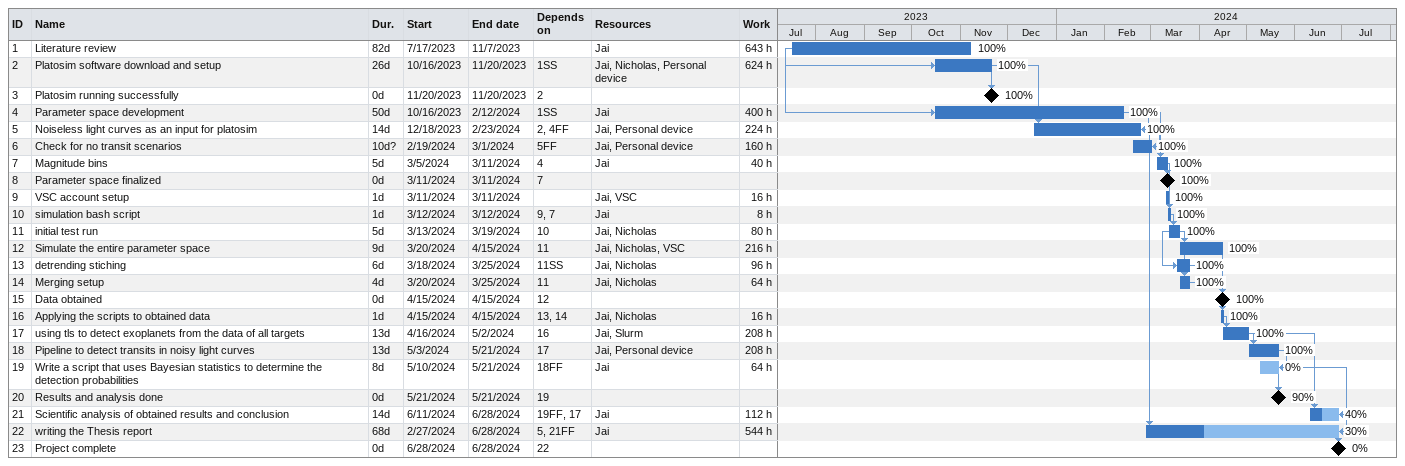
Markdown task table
| ID | Task | Duration | Start | Finish | Predecessors | Resources | % complete | Work (h) |
|---|---|---|---|---|---|---|---|---|
| 1 | Literature review | 82d | 2023-07-17 | 2023-11-07 |  | Jai | 100 | 643 |
| 2 | Platosim software download and setup | 26d | 2023-10-16 | 2023-11-20 | 1SS | Jai, Nicholas, Personal device | 100 | 624 |
| 3 | Platosim running successfully | 0d | 2023-11-20 | 2023-11-20 | 2 |  | 100 |  |
| 4 | Parameter space development | 50d | 2023-10-16 | 2024-02-12 | 1SS | Jai | 100 | 400 |
| 5 | Noiseless light curves as an input for platosim | 14d | 2023-12-18 | 2024-02-23 | 2, 4FF | Jai, Personal device | 100 | 224 |
| 6 | Check for no transit scenarios | 10d? | 2024-02-19 | 2024-03-01 | 5FF | Jai, Personal device | 100 | 160 |
| 7 | Magnitude bins | 5d | 2024-03-05 | 2024-03-11 | 4 | Jai | 100 | 40 |
| 8 | Parameter space finalized | 0d | 2024-03-11 | 2024-03-11 | 7 |  | 100 |  |
| 9 | VSC account setup | 1d | 2024-03-11 | 2024-03-11 |  | Jai, VSC | 100 | 16 |
| 10 | simulation bash script | 1d | 2024-03-12 | 2024-03-12 | 9, 7 | Jai | 100 | 8 |
| 11 | initial test run | 5d | 2024-03-13 | 2024-03-19 | 10 | Jai, Nicholas | 100 | 80 |
| 12 | Simulate the entire parameter space | 9d | 2024-03-20 | 2024-04-15 | 11 | Jai, Nicholas, VSC | 100 | 216 |
| 13 | detrending stiching | 6d | 2024-03-18 | 2024-03-25 | 11SS | Jai, Nicholas | 100 | 96 |
| 14 | Merging setup | 4d | 2024-03-20 | 2024-03-25 | 11 | Jai, Nicholas | 100 | 64 |
| 15 | Data obtained | 0d | 2024-04-15 | 2024-04-15 | 12 |  | 100 |  |
| 16 | Applying the scripts to obtained data | 1d | 2024-04-15 | 2024-04-15 | 13, 14 | Jai, Nicholas | 100 | 16 |
| 17 | using tls to detect exoplanets from the data of all targets | 13d | 2024-04-16 | 2024-05-02 | 16 | Jai, Slurm | 100 | 208 |
| 18 | Pipeline to detect transits in noisy light curves | 13d | 2024-05-03 | 2024-05-21 | 17 | Jai, Personal device | 100 | 208 |
| 19 | Write a script that uses Bayesian statistics to determine the detection probabilities | 8d | 2024-05-10 | 2024-05-21 | 18FF | Jai | 0 | 64 |
| 20 | Results and analysis done | 0d | 2024-05-21 | 2024-05-21 | 19 |  | 90 |  |
| 21 | Scientific analysis of obtained results and conclusion | 14d | 2024-06-11 | 2024-06-28 | 19FF, 17 | Jai | 40 | 112 |
| 22 | writing the Thesis report | 68d | 2024-02-27 | 2024-06-28 | 5, 21FF | Jai | 30 | 544 |
| 23 | Project complete | 0d | 2024-06-28 | 2024-06-28 | 22 |  | 0 |  |
